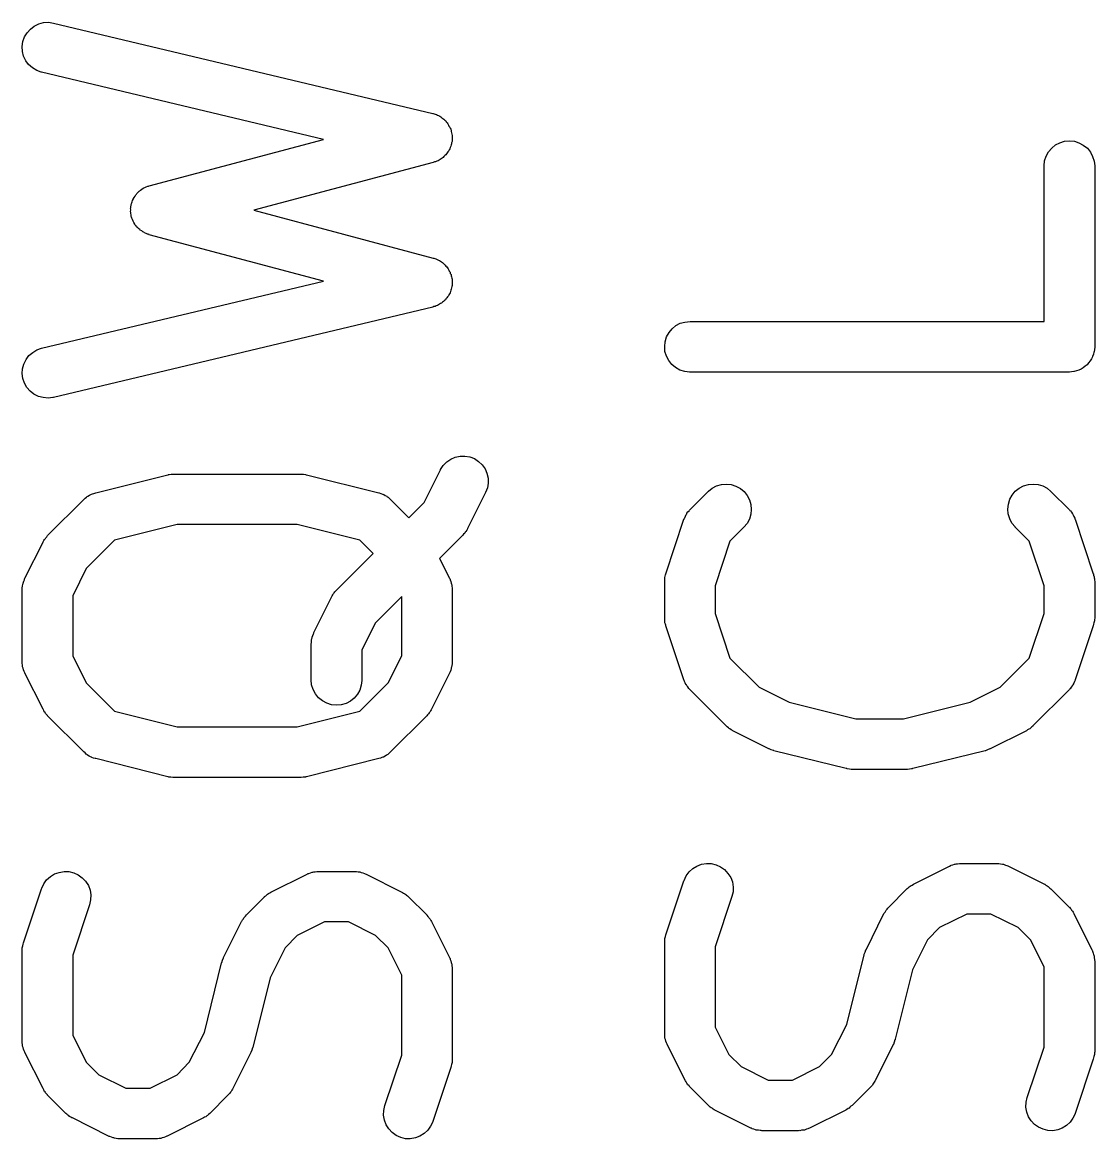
# Model space of a CAD drawing. Extents: x 161.3 to 182.5, y -119.2 to -82.4.
# Drawn here: x 167.227 to 171.467, y -116.725 to -112.311 of the extents above; entities that cross this region are included whole.
import ezdxf

# ---------------------------------------------------------------- set-up
doc = ezdxf.new("R2010")
doc.units = 0
doc.layers.add('BLACK', color=7, linetype='CONTINUOUS')

msp = doc.modelspace()

# ---------------------------------------------------------------- linework, layer by layer
at = {"layer": 'BLACK', "linetype": 'CONTINUOUS'}
for p, q in [((167.259, -112.338), (167.274, -112.326)), ((167.274, -112.326), (167.292, -112.317)), ((167.292, -112.317), (167.311, -112.312)), ((167.311, -112.312), (167.33, -112.311)), ((167.33, -112.311), (167.35, -112.314)), ((167.35, -112.314), (168.85, -112.671)), ((167.229, -112.387), (167.236, -112.369)), ((167.236, -112.369), (167.246, -112.352)), ((167.246, -112.352), (167.259, -112.338)), ((167.227, -112.407), (167.229, -112.387)), ((167.228, -112.426), (167.227, -112.407)), ((167.232, -112.445), (167.228, -112.426)), ((167.241, -112.463), (167.232, -112.445)), ((167.252, -112.478), (167.241, -112.463)), ((167.267, -112.491), (167.252, -112.478)), ((167.284, -112.501), (167.267, -112.491)), ((167.302, -112.508), (167.284, -112.501)), ((167.303, -112.508), (167.302, -112.508)), ((168.418, -112.774), (167.303, -112.508)), ((168.85, -112.671), (168.851, -112.671)), ((168.851, -112.671), (168.855, -112.673)), ((168.855, -112.673), (168.86, -112.674)), ((168.86, -112.674), (168.865, -112.676)), ((168.865, -112.676), (168.869, -112.678)), ((168.869, -112.678), (168.873, -112.68)), ((168.873, -112.68), (168.878, -112.682)), ((168.878, -112.682), (168.882, -112.685)), ((168.882, -112.685), (168.886, -112.688)), ((168.886, -112.688), (168.89, -112.691)), ((168.89, -112.691), (168.893, -112.694)), ((168.893, -112.694), (168.897, -112.698)), ((168.897, -112.698), (168.901, -112.701)), ((168.901, -112.701), (168.903, -112.705)), ((168.903, -112.705), (168.907, -112.708)), ((168.907, -112.708), (168.909, -112.713)), ((168.909, -112.713), (168.912, -112.717)), ((168.912, -112.717), (168.914, -112.721)), ((168.914, -112.721), (168.917, -112.725)), ((168.917, -112.725), (168.918, -112.73)), ((168.918, -112.73), (168.921, -112.734)), ((167.729, -112.957), (168.418, -112.774)), ((168.921, -112.734), (168.922, -112.739)), ((168.922, -112.739), (168.923, -112.743)), ((168.923, -112.743), (168.924, -112.748)), ((168.924, -112.748), (168.925, -112.753)), ((168.925, -112.753), (168.926, -112.758)), ((168.926, -112.758), (168.926, -112.762)), ((168.926, -112.762), (168.926, -112.768)), ((168.926, -112.768), (168.926, -112.773)), ((168.926, -112.773), (168.926, -112.777)), ((168.926, -112.777), (168.926, -112.782)), ((168.913, -112.819), (168.91, -112.823)), ((168.915, -112.815), (168.913, -112.819)), ((168.917, -112.811), (168.915, -112.815)), ((168.919, -112.806), (168.917, -112.811)), ((168.921, -112.801), (168.919, -112.806)), ((168.922, -112.796), (168.921, -112.801)), ((168.924, -112.792), (168.922, -112.796)), ((168.926, -112.782), (168.924, -112.787)), ((168.924, -112.787), (168.924, -112.792)), ((171.284, -112.823), (171.297, -112.808)), ((171.297, -112.808), (171.312, -112.796)), ((171.312, -112.796), (171.329, -112.787)), ((171.329, -112.787), (171.348, -112.781)), ((171.348, -112.781), (171.367, -112.779)), ((171.367, -112.779), (171.387, -112.781)), ((171.387, -112.781), (171.405, -112.787)), ((171.405, -112.787), (171.422, -112.797)), ((171.422, -112.797), (171.438, -112.809)), ((171.438, -112.809), (171.45, -112.824)), ((168.852, -112.865), (168.143, -113.054)), ((168.857, -112.863), (168.852, -112.865)), ((168.861, -112.862), (168.857, -112.863)), ((168.866, -112.86), (168.861, -112.862)), ((168.871, -112.858), (168.866, -112.86)), ((168.875, -112.856), (168.871, -112.858)), ((168.879, -112.854), (168.875, -112.856)), ((168.883, -112.851), (168.879, -112.854)), ((168.887, -112.848), (168.883, -112.851)), ((168.891, -112.845), (168.887, -112.848)), ((168.894, -112.842), (168.891, -112.845)), ((168.898, -112.838), (168.894, -112.842)), ((168.902, -112.835), (168.898, -112.838)), ((168.904, -112.831), (168.902, -112.835)), ((168.907, -112.827), (168.904, -112.831)), ((168.91, -112.823), (168.907, -112.827)), ((171.267, -112.878), (171.269, -112.859)), ((171.269, -112.859), (171.275, -112.84)), ((171.275, -112.84), (171.284, -112.823)), ((171.45, -112.824), (171.459, -112.841)), ((171.459, -112.841), (171.465, -112.86)), ((171.465, -112.86), (171.467, -112.879)), ((171.267, -112.879), (171.267, -112.878)), ((171.267, -113.494), (171.267, -112.879)), ((171.467, -112.879), (171.467, -113.594)), ((167.669, -113.004), (167.673, -112.998)), ((167.673, -112.998), (167.676, -112.993)), ((167.676, -112.993), (167.678, -112.99)), ((167.678, -112.99), (167.68, -112.988)), ((167.68, -112.988), (167.685, -112.983)), ((167.685, -112.983), (167.689, -112.979)), ((167.689, -112.979), (167.692, -112.977)), ((167.692, -112.977), (167.694, -112.974)), ((167.694, -112.974), (167.7, -112.971)), ((167.7, -112.971), (167.705, -112.967)), ((167.705, -112.967), (167.708, -112.966)), ((167.708, -112.966), (167.711, -112.964)), ((167.711, -112.964), (167.717, -112.962)), ((167.717, -112.962), (167.723, -112.959)), ((167.723, -112.959), (167.726, -112.959)), ((167.726, -112.959), (167.729, -112.957)), ((167.656, -113.04), (167.658, -113.034)), ((167.656, -113.044), (167.656, -113.04)), ((167.658, -113.034), (167.659, -113.028)), ((167.659, -113.028), (167.66, -113.025)), ((167.66, -113.025), (167.661, -113.021)), ((167.661, -113.021), (167.663, -113.015)), ((167.663, -113.015), (167.666, -113.009)), ((167.666, -113.009), (167.667, -113.007)), ((167.667, -113.007), (167.669, -113.004)), ((167.655, -113.047), (167.656, -113.044)), ((167.656, -113.053), (167.655, -113.047)), ((167.655, -113.06), (167.656, -113.053)), ((167.656, -113.063), (167.655, -113.06)), ((167.656, -113.066), (167.656, -113.063)), ((167.657, -113.073), (167.656, -113.066)), ((167.658, -113.079), (167.657, -113.073)), ((167.659, -113.082), (167.658, -113.079)), ((167.66, -113.085), (167.659, -113.082)), ((167.663, -113.091), (167.66, -113.085)), ((168.143, -113.054), (168.852, -113.243)), ((167.665, -113.097), (167.663, -113.091)), ((167.667, -113.1), (167.665, -113.097)), ((167.668, -113.103), (167.667, -113.1)), ((167.672, -113.109), (167.668, -113.103)), ((167.675, -113.114), (167.672, -113.109)), ((167.677, -113.116), (167.675, -113.114)), ((167.679, -113.119), (167.677, -113.116)), ((167.684, -113.124), (167.679, -113.119)), ((167.688, -113.128), (167.684, -113.124)), ((167.691, -113.13), (167.688, -113.128)), ((167.693, -113.133), (167.691, -113.13)), ((167.699, -113.136), (167.693, -113.133)), ((167.704, -113.14), (167.699, -113.136)), ((167.707, -113.141), (167.704, -113.14)), ((167.71, -113.143), (167.707, -113.141)), ((167.716, -113.146), (167.71, -113.143)), ((167.722, -113.148), (167.716, -113.146)), ((167.725, -113.149), (167.722, -113.148)), ((167.728, -113.15), (167.725, -113.149)), ((167.729, -113.151), (167.728, -113.15)), ((168.418, -113.334), (167.729, -113.151)), ((168.852, -113.243), (168.854, -113.243)), ((168.854, -113.243), (168.858, -113.245)), ((168.858, -113.245), (168.862, -113.246)), ((168.862, -113.246), (168.867, -113.249)), ((168.867, -113.249), (168.872, -113.251)), ((168.872, -113.251), (168.876, -113.253)), ((168.876, -113.253), (168.88, -113.255)), ((168.88, -113.255), (168.884, -113.258)), ((168.884, -113.258), (168.888, -113.261)), ((168.888, -113.261), (168.892, -113.264)), ((168.892, -113.264), (168.895, -113.267)), ((168.895, -113.267), (168.899, -113.271)), ((168.899, -113.271), (168.902, -113.275)), ((168.902, -113.275), (168.905, -113.278)), ((168.905, -113.278), (168.908, -113.282)), ((168.908, -113.282), (168.911, -113.286)), ((168.911, -113.286), (168.914, -113.291)), ((168.914, -113.291), (168.915, -113.295)), ((168.915, -113.295), (168.918, -113.299)), ((168.918, -113.299), (168.919, -113.304)), ((168.919, -113.304), (168.922, -113.308)), ((167.303, -113.6), (168.418, -113.334)), ((168.922, -113.308), (168.923, -113.313)), ((168.923, -113.313), (168.924, -113.317)), ((168.924, -113.317), (168.925, -113.322)), ((168.925, -113.322), (168.926, -113.327)), ((168.926, -113.351), (168.925, -113.356)), ((168.926, -113.327), (168.926, -113.332)), ((168.926, -113.332), (168.927, -113.337)), ((168.927, -113.337), (168.926, -113.342)), ((168.926, -113.342), (168.926, -113.347)), ((168.926, -113.347), (168.926, -113.351)), ((168.912, -113.392), (168.908, -113.397)), ((168.914, -113.388), (168.912, -113.392)), ((168.916, -113.384), (168.914, -113.388)), ((168.918, -113.38), (168.916, -113.384)), ((168.92, -113.375), (168.918, -113.38)), ((168.921, -113.37), (168.92, -113.375)), ((168.923, -113.366), (168.921, -113.37)), ((168.924, -113.361), (168.923, -113.366)), ((168.925, -113.356), (168.924, -113.361)), ((168.85, -113.437), (167.35, -113.794)), ((168.854, -113.435), (168.85, -113.437)), ((168.859, -113.434), (168.854, -113.435)), ((168.863, -113.432), (168.859, -113.434)), ((168.868, -113.431), (168.863, -113.432)), ((168.872, -113.428), (168.868, -113.431)), ((168.876, -113.426), (168.872, -113.428)), ((168.881, -113.423), (168.876, -113.426)), ((168.885, -113.421), (168.881, -113.423)), ((168.889, -113.418), (168.885, -113.421)), ((168.892, -113.415), (168.889, -113.418)), ((168.896, -113.411), (168.892, -113.415)), ((168.9, -113.408), (168.896, -113.411)), ((168.902, -113.404), (168.9, -113.408)), ((168.906, -113.401), (168.902, -113.404)), ((168.908, -113.397), (168.906, -113.401)), ((169.784, -113.538), (169.796, -113.523)), ((169.796, -113.523), (169.811, -113.51)), ((169.811, -113.51), (169.828, -113.501)), ((169.828, -113.501), (169.847, -113.496)), ((169.847, -113.496), (169.867, -113.494)), ((169.867, -113.494), (171.267, -113.494)), ((169.769, -113.574), (169.774, -113.555)), ((169.774, -113.555), (169.784, -113.538)), ((167.253, -113.629), (167.268, -113.616)), ((167.268, -113.616), (167.285, -113.606)), ((167.285, -113.606), (167.303, -113.6)), ((169.767, -113.593), (169.769, -113.574)), ((169.768, -113.612), (169.767, -113.593)), ((169.774, -113.631), (169.768, -113.612)), ((171.464, -113.615), (171.462, -113.623)), ((171.465, -113.614), (171.464, -113.614)), ((171.464, -113.614), (171.464, -113.615)), ((171.466, -113.604), (171.465, -113.614)), ((171.467, -113.595), (171.466, -113.604)), ((171.467, -113.594), (171.467, -113.594)), ((171.467, -113.594), (171.467, -113.594)), ((171.467, -113.594), (171.467, -113.594)), ((171.467, -113.594), (171.467, -113.595)), ((167.233, -113.662), (167.242, -113.644)), ((167.242, -113.644), (167.253, -113.629)), ((169.783, -113.648), (169.774, -113.631)), ((169.795, -113.664), (169.783, -113.648)), ((171.443, -113.657), (171.437, -113.665)), ((171.449, -113.65), (171.443, -113.657)), ((171.454, -113.641), (171.449, -113.65)), ((171.449, -113.65), (171.449, -113.65)), ((171.449, -113.65), (171.449, -113.65)), ((171.458, -113.633), (171.454, -113.641)), ((171.459, -113.633), (171.458, -113.633)), ((171.462, -113.623), (171.459, -113.632)), ((171.459, -113.632), (171.459, -113.633)), ((167.227, -113.7), (167.228, -113.681)), ((167.229, -113.719), (167.227, -113.7)), ((167.228, -113.681), (167.233, -113.662)), ((169.81, -113.676), (169.795, -113.664)), ((169.827, -113.686), (169.81, -113.676)), ((169.846, -113.692), (169.827, -113.686)), ((169.865, -113.694), (169.846, -113.692)), ((169.867, -113.694), (169.865, -113.694)), ((171.367, -113.694), (169.867, -113.694)), ((171.376, -113.693), (171.367, -113.694)), ((171.385, -113.692), (171.376, -113.693)), ((171.386, -113.692), (171.385, -113.692)), ((171.395, -113.689), (171.386, -113.692)), ((171.386, -113.692), (171.386, -113.692)), ((171.404, -113.686), (171.395, -113.689)), ((171.405, -113.686), (171.404, -113.686)), ((171.404, -113.686), (171.404, -113.686)), ((171.413, -113.682), (171.405, -113.686)), ((171.421, -113.677), (171.413, -113.682)), ((171.422, -113.677), (171.421, -113.677)), ((171.429, -113.671), (171.422, -113.677)), ((171.422, -113.677), (171.422, -113.677)), ((171.437, -113.665), (171.429, -113.671)), ((171.437, -113.665), (171.437, -113.665)), ((171.437, -113.665), (171.437, -113.665)), ((167.235, -113.738), (167.229, -113.719)), ((167.245, -113.755), (167.235, -113.738)), ((167.258, -113.77), (167.245, -113.755)), ((167.273, -113.781), (167.258, -113.77)), ((167.291, -113.79), (167.273, -113.781)), ((167.31, -113.795), (167.291, -113.79)), ((167.329, -113.797), (167.31, -113.795)), ((167.348, -113.794), (167.329, -113.797)), ((167.35, -113.794), (167.348, -113.794)), ((168.891, -114.063), (168.905, -114.049)), ((168.905, -114.049), (168.921, -114.038)), ((168.921, -114.038), (168.939, -114.03)), ((168.939, -114.03), (168.958, -114.026)), ((168.958, -114.026), (168.977, -114.026)), ((168.977, -114.026), (168.997, -114.029)), ((168.997, -114.029), (169.015, -114.036)), ((169.015, -114.036), (169.031, -114.047)), ((169.031, -114.047), (169.045, -114.06)), ((167.517, -114.171), (167.802, -114.1)), ((167.802, -114.1), (167.804, -114.1)), ((167.804, -114.1), (167.805, -114.099)), ((167.805, -114.099), (167.807, -114.099)), ((167.807, -114.099), (167.815, -114.098)), ((167.815, -114.098), (167.823, -114.097)), ((167.823, -114.097), (167.825, -114.097)), ((167.825, -114.097), (167.827, -114.097)), ((167.827, -114.097), (168.327, -114.097)), ((168.327, -114.097), (168.328, -114.097)), ((168.328, -114.097), (168.33, -114.097)), ((168.33, -114.097), (168.332, -114.097)), ((168.332, -114.097), (168.339, -114.098)), ((168.339, -114.098), (168.347, -114.099)), ((168.347, -114.099), (168.349, -114.1)), ((168.349, -114.1), (168.351, -114.1)), ((168.351, -114.1), (168.637, -114.171)), ((168.816, -114.209), (168.88, -114.081)), ((168.88, -114.081), (168.881, -114.079)), ((168.881, -114.079), (168.891, -114.063)), ((169.045, -114.06), (169.057, -114.076)), ((169.057, -114.076), (169.064, -114.094)), ((169.064, -114.094), (169.069, -114.113)), ((169.069, -114.133), (169.066, -114.152)), ((169.069, -114.113), (169.069, -114.133)), ((169.955, -114.153), (169.972, -114.144)), ((169.972, -114.144), (169.991, -114.138)), ((169.991, -114.138), (170.01, -114.137)), ((170.01, -114.137), (170.03, -114.139)), ((170.03, -114.139), (170.048, -114.145)), ((170.048, -114.145), (170.066, -114.154)), ((171.169, -114.153), (171.186, -114.144)), ((171.186, -114.144), (171.205, -114.138)), ((171.205, -114.138), (171.224, -114.137)), ((171.224, -114.137), (171.243, -114.139)), ((171.243, -114.139), (171.262, -114.144)), ((171.262, -114.144), (171.279, -114.153)), ((167.476, -114.192), (167.481, -114.188)), ((167.481, -114.188), (167.484, -114.186)), ((167.484, -114.186), (167.486, -114.184)), ((167.486, -114.184), (167.492, -114.181)), ((167.492, -114.181), (167.498, -114.178)), ((167.498, -114.178), (167.501, -114.177)), ((167.501, -114.177), (167.504, -114.175)), ((167.504, -114.175), (167.51, -114.174)), ((167.51, -114.174), (167.517, -114.171)), ((168.637, -114.171), (168.638, -114.172)), ((168.638, -114.172), (168.644, -114.174)), ((168.644, -114.174), (168.651, -114.176)), ((168.651, -114.176), (168.653, -114.177)), ((168.653, -114.177), (168.656, -114.178)), ((168.656, -114.178), (168.662, -114.182)), ((168.662, -114.182), (168.668, -114.185)), ((168.668, -114.185), (168.67, -114.187)), ((168.67, -114.187), (168.673, -114.189)), ((168.673, -114.189), (168.678, -114.193)), ((169.059, -114.17), (168.987, -114.313)), ((169.066, -114.152), (169.059, -114.17)), ((169.867, -114.237), (169.939, -114.166)), ((169.939, -114.166), (169.94, -114.165)), ((169.94, -114.165), (169.955, -114.153)), ((170.066, -114.154), (170.081, -114.166)), ((170.081, -114.166), (170.093, -114.182)), ((170.093, -114.182), (170.102, -114.199)), ((171.132, -114.197), (171.141, -114.18)), ((171.141, -114.18), (171.153, -114.165)), ((171.153, -114.165), (171.169, -114.153)), ((171.279, -114.153), (171.294, -114.166)), ((171.294, -114.166), (171.366, -114.237)), ((167.327, -114.34), (167.47, -114.198)), ((167.47, -114.198), (167.471, -114.197)), ((167.471, -114.197), (167.476, -114.192)), ((168.678, -114.193), (168.683, -114.198)), ((168.683, -114.198), (168.755, -114.27)), ((168.755, -114.27), (168.816, -114.209)), ((170.102, -114.199), (170.108, -114.217)), ((170.108, -114.217), (170.109, -114.237)), ((171.124, -114.236), (171.126, -114.216)), ((171.126, -114.216), (171.132, -114.197)), ((169.772, -114.491), (169.843, -114.276)), ((169.843, -114.276), (169.844, -114.275)), ((169.844, -114.275), (169.845, -114.272)), ((169.845, -114.272), (169.846, -114.27)), ((169.846, -114.27), (169.849, -114.264)), ((169.849, -114.264), (169.852, -114.257)), ((169.852, -114.257), (169.854, -114.255)), ((169.854, -114.255), (169.855, -114.252)), ((169.855, -114.252), (169.859, -114.247)), ((169.859, -114.247), (169.863, -114.242)), ((169.863, -114.242), (169.865, -114.24)), ((169.865, -114.24), (169.867, -114.237)), ((170.102, -114.275), (170.093, -114.292)), ((170.107, -114.256), (170.102, -114.275)), ((170.109, -114.237), (170.107, -114.256)), ((171.125, -114.255), (171.124, -114.236)), ((171.131, -114.274), (171.125, -114.255)), ((171.14, -114.291), (171.131, -114.274)), ((171.366, -114.237), (171.367, -114.238)), ((171.367, -114.238), (171.369, -114.241)), ((171.369, -114.241), (171.371, -114.243)), ((171.371, -114.243), (171.375, -114.248)), ((171.375, -114.248), (171.379, -114.254)), ((171.379, -114.254), (171.38, -114.256)), ((171.38, -114.256), (171.382, -114.259)), ((171.382, -114.259), (171.385, -114.265)), ((171.385, -114.265), (171.388, -114.271)), ((171.388, -114.271), (171.389, -114.274)), ((171.389, -114.274), (171.39, -114.276)), ((171.39, -114.276), (171.461, -114.491)), ((167.839, -114.297), (167.592, -114.359)), ((168.314, -114.297), (167.839, -114.297)), ((168.561, -114.359), (168.314, -114.297)), ((168.984, -114.319), (168.981, -114.324)), ((168.987, -114.314), (168.984, -114.319)), ((168.987, -114.313), (168.987, -114.314)), ((170.08, -114.307), (170.025, -114.362)), ((170.093, -114.292), (170.08, -114.307)), ((171.152, -114.306), (171.14, -114.291)), ((171.153, -114.307), (171.152, -114.306)), ((171.208, -114.362), (171.153, -114.307)), ((167.237, -114.509), (167.309, -114.366)), ((167.309, -114.365), (167.312, -114.36)), ((167.309, -114.366), (167.309, -114.365)), ((167.312, -114.36), (167.315, -114.356)), ((167.315, -114.356), (167.318, -114.352)), ((167.318, -114.352), (167.32, -114.349)), ((167.32, -114.349), (167.324, -114.345)), ((167.324, -114.345), (167.327, -114.34)), ((167.592, -114.359), (167.48, -114.47)), ((168.614, -114.411), (168.561, -114.359)), ((168.969, -114.339), (168.877, -114.431)), ((168.972, -114.335), (168.969, -114.339)), ((168.976, -114.331), (168.972, -114.335)), ((168.978, -114.327), (168.976, -114.331)), ((168.981, -114.324), (168.978, -114.327)), ((170.025, -114.362), (169.967, -114.539)), ((171.267, -114.539), (171.208, -114.362)), ((168.47, -114.555), (168.614, -114.411)), ((168.877, -114.431), (168.916, -114.509)), ((167.48, -114.47), (167.427, -114.578)), ((169.769, -114.501), (169.77, -114.496)), ((169.77, -114.496), (169.772, -114.491)), ((171.461, -114.491), (171.462, -114.492)), ((171.462, -114.492), (171.463, -114.497)), ((171.463, -114.497), (171.465, -114.503)), ((167.227, -114.547), (167.228, -114.54)), ((167.228, -114.54), (167.229, -114.533)), ((167.229, -114.533), (167.23, -114.53)), ((167.23, -114.528), (167.233, -114.521)), ((167.23, -114.53), (167.23, -114.528)), ((167.233, -114.521), (167.235, -114.515)), ((167.235, -114.515), (167.236, -114.512)), ((167.236, -114.512), (167.237, -114.509)), ((168.916, -114.509), (168.917, -114.511)), ((168.917, -114.511), (168.918, -114.513)), ((168.918, -114.513), (168.919, -114.516)), ((168.919, -114.516), (168.921, -114.522)), ((168.921, -114.522), (168.923, -114.529)), ((168.923, -114.529), (168.924, -114.532)), ((168.924, -114.532), (168.925, -114.535)), ((168.925, -114.535), (168.925, -114.541)), ((168.925, -114.541), (168.926, -114.548)), ((169.767, -114.51), (169.768, -114.506)), ((169.767, -114.515), (169.767, -114.51)), ((169.767, -114.521), (169.767, -114.515)), ((169.767, -114.522), (169.767, -114.521)), ((169.767, -114.665), (169.767, -114.522)), ((169.768, -114.506), (169.769, -114.501)), ((169.967, -114.539), (169.967, -114.649)), ((171.267, -114.649), (171.267, -114.539)), ((171.465, -114.503), (171.465, -114.507)), ((171.465, -114.507), (171.466, -114.511)), ((171.466, -114.511), (171.466, -114.517)), ((171.466, -114.517), (171.467, -114.522)), ((171.467, -114.522), (171.467, -114.665)), ((167.227, -114.55), (167.227, -114.547)), ((167.227, -114.553), (167.227, -114.55)), ((167.227, -114.554), (167.227, -114.553)), ((167.227, -114.84), (167.227, -114.554)), ((167.427, -114.578), (167.427, -114.816)), ((168.38, -114.724), (168.451, -114.581)), ((168.451, -114.581), (168.452, -114.579)), ((168.452, -114.579), (168.455, -114.575)), ((168.455, -114.575), (168.458, -114.57)), ((168.458, -114.57), (168.46, -114.567)), ((168.46, -114.567), (168.463, -114.563)), ((168.463, -114.563), (168.467, -114.559)), ((168.467, -114.559), (168.47, -114.555)), ((168.727, -114.581), (168.623, -114.685)), ((168.727, -114.816), (168.727, -114.581)), ((168.926, -114.548), (168.926, -114.551)), ((168.926, -114.551), (168.927, -114.554)), ((168.927, -114.554), (168.927, -114.84)), ((169.767, -114.671), (169.767, -114.665)), ((169.767, -114.676), (169.767, -114.671)), ((169.967, -114.649), (170.025, -114.825)), ((171.208, -114.825), (171.267, -114.649)), ((171.467, -114.667), (171.466, -114.672)), ((171.466, -114.672), (171.466, -114.678)), ((171.467, -114.665), (171.467, -114.667)), ((168.623, -114.685), (168.569, -114.792)), ((169.768, -114.68), (169.767, -114.676)), ((169.768, -114.685), (169.768, -114.68)), ((169.77, -114.69), (169.768, -114.685)), ((169.771, -114.695), (169.77, -114.69)), ((169.772, -114.697), (169.771, -114.695)), ((169.843, -114.911), (169.772, -114.697)), ((171.461, -114.697), (171.39, -114.911)), ((171.463, -114.691), (171.461, -114.697)), ((171.464, -114.686), (171.463, -114.691)), ((171.465, -114.682), (171.464, -114.686)), ((171.466, -114.678), (171.465, -114.682)), ((168.37, -114.761), (168.371, -114.754)), ((168.37, -114.764), (168.37, -114.761)), ((168.371, -114.754), (168.372, -114.747)), ((168.372, -114.747), (168.373, -114.745)), ((168.373, -114.742), (168.375, -114.735)), ((168.373, -114.745), (168.373, -114.742)), ((168.375, -114.735), (168.378, -114.729)), ((168.378, -114.729), (168.379, -114.726)), ((168.379, -114.726), (168.38, -114.724)), ((168.369, -114.767), (168.37, -114.764)), ((168.369, -114.768), (168.369, -114.767)), ((168.369, -114.911), (168.369, -114.768)), ((168.569, -114.792), (168.569, -114.911)), ((167.227, -114.843), (167.227, -114.84)), ((167.227, -114.846), (167.227, -114.843)), ((167.228, -114.852), (167.227, -114.846)), ((167.228, -114.859), (167.228, -114.852)), ((167.427, -114.816), (167.48, -114.923)), ((168.673, -114.923), (168.727, -114.816)), ((168.926, -114.847), (168.925, -114.854)), ((168.927, -114.841), (168.926, -114.844)), ((168.926, -114.844), (168.926, -114.847)), ((168.927, -114.84), (168.927, -114.841)), ((170.025, -114.825), (170.14, -114.94)), ((171.093, -114.94), (171.208, -114.825)), ((167.229, -114.862), (167.228, -114.859)), ((167.23, -114.865), (167.229, -114.862)), ((167.232, -114.871), (167.23, -114.865)), ((167.234, -114.878), (167.232, -114.871)), ((167.235, -114.88), (167.234, -114.878)), ((167.237, -114.883), (167.235, -114.88)), ((167.237, -114.884), (167.237, -114.883)), ((167.309, -115.027), (167.237, -114.884)), ((168.916, -114.884), (168.845, -115.027)), ((168.917, -114.882), (168.916, -114.884)), ((168.918, -114.879), (168.917, -114.882)), ((168.921, -114.873), (168.918, -114.879)), ((168.923, -114.866), (168.921, -114.873)), ((168.924, -114.861), (168.923, -114.863)), ((168.923, -114.863), (168.923, -114.866)), ((168.925, -114.854), (168.924, -114.861)), ((167.48, -114.923), (167.592, -115.035)), ((168.371, -114.931), (168.369, -114.911)), ((168.377, -114.949), (168.371, -114.931)), ((168.561, -115.035), (168.673, -114.923)), ((168.567, -114.932), (168.561, -114.951)), ((168.569, -114.913), (168.567, -114.932)), ((168.569, -114.911), (168.569, -114.913)), ((169.844, -114.914), (169.843, -114.911)), ((169.845, -114.917), (169.844, -114.914)), ((169.848, -114.923), (169.845, -114.917)), ((169.851, -114.929), (169.848, -114.923)), ((169.853, -114.931), (169.851, -114.929)), ((169.854, -114.934), (169.853, -114.931)), ((169.858, -114.939), (169.854, -114.934)), ((169.862, -114.945), (169.858, -114.939)), ((170.14, -114.94), (170.259, -114.999)), ((170.975, -114.999), (171.093, -114.94)), ((171.374, -114.94), (171.37, -114.946)), ((171.378, -114.935), (171.374, -114.94)), ((171.38, -114.932), (171.378, -114.935)), ((171.381, -114.93), (171.38, -114.932)), ((171.384, -114.924), (171.381, -114.93)), ((171.387, -114.918), (171.384, -114.924)), ((171.388, -114.915), (171.387, -114.918)), ((171.39, -114.912), (171.388, -114.915)), ((171.39, -114.911), (171.39, -114.912)), ((168.386, -114.966), (168.377, -114.949)), ((168.398, -114.982), (168.386, -114.966)), ((168.414, -114.994), (168.398, -114.982)), ((168.539, -114.983), (168.524, -114.995)), ((168.552, -114.968), (168.539, -114.983)), ((168.561, -114.951), (168.552, -114.968)), ((169.864, -114.947), (169.862, -114.945)), ((169.866, -114.949), (169.864, -114.947)), ((169.867, -114.95), (169.866, -114.949)), ((170.01, -115.093), (169.867, -114.95)), ((171.366, -114.95), (171.223, -115.093)), ((171.368, -114.948), (171.366, -114.95)), ((171.37, -114.946), (171.368, -114.948)), ((167.312, -115.032), (167.309, -115.027)), ((168.431, -115.003), (168.414, -114.994)), ((168.449, -115.009), (168.431, -115.003)), ((168.469, -115.011), (168.449, -115.009)), ((168.488, -115.009), (168.469, -115.011)), ((168.507, -115.004), (168.488, -115.009)), ((168.524, -114.995), (168.507, -115.004)), ((168.845, -115.027), (168.844, -115.029)), ((170.259, -114.999), (170.522, -115.065)), ((170.711, -115.065), (170.975, -114.999)), ((167.314, -115.037), (167.312, -115.032)), ((167.317, -115.04), (167.314, -115.037)), ((167.319, -115.044), (167.317, -115.04)), ((167.323, -115.048), (167.319, -115.044)), ((167.326, -115.052), (167.323, -115.048)), ((167.327, -115.053), (167.326, -115.052)), ((167.47, -115.196), (167.327, -115.053)), ((167.592, -115.035), (167.839, -115.097)), ((168.314, -115.097), (168.561, -115.035)), ((168.826, -115.053), (168.683, -115.196)), ((168.829, -115.049), (168.826, -115.053)), ((168.833, -115.045), (168.829, -115.049)), ((168.836, -115.041), (168.833, -115.045)), ((168.838, -115.038), (168.836, -115.041)), ((168.841, -115.033), (168.838, -115.038)), ((168.844, -115.029), (168.841, -115.033)), ((170.522, -115.065), (170.711, -115.065)), ((167.839, -115.097), (168.314, -115.097)), ((170.014, -115.097), (170.01, -115.093)), ((170.019, -115.1), (170.014, -115.097)), ((170.022, -115.103), (170.019, -115.1)), ((170.025, -115.105), (170.022, -115.103)), ((170.03, -115.108), (170.025, -115.105)), ((170.035, -115.111), (170.03, -115.108)), ((170.036, -115.112), (170.035, -115.111)), ((170.179, -115.183), (170.036, -115.112)), ((171.197, -115.112), (171.054, -115.183)), ((171.202, -115.109), (171.197, -115.112)), ((171.207, -115.106), (171.202, -115.109)), ((171.21, -115.104), (171.207, -115.106)), ((171.214, -115.101), (171.21, -115.104)), ((171.218, -115.097), (171.214, -115.101)), ((171.222, -115.094), (171.218, -115.097)), ((171.223, -115.093), (171.222, -115.094)), ((167.475, -115.2), (167.47, -115.196)), ((167.48, -115.205), (167.475, -115.2)), ((167.483, -115.207), (167.48, -115.205)), ((168.677, -115.201), (168.672, -115.206)), ((168.682, -115.197), (168.677, -115.201)), ((168.683, -115.196), (168.682, -115.197)), ((170.18, -115.184), (170.179, -115.183)), ((170.179, -115.183), (170.179, -115.183)), ((170.188, -115.187), (170.18, -115.184)), ((170.197, -115.19), (170.188, -115.187)), ((170.198, -115.19), (170.197, -115.19)), ((170.199, -115.191), (170.198, -115.19)), ((170.198, -115.19), (170.198, -115.19)), ((170.485, -115.262), (170.199, -115.191)), ((171.034, -115.191), (170.748, -115.262)), ((171.035, -115.191), (171.034, -115.191)), ((171.034, -115.191), (171.034, -115.191)), ((171.043, -115.187), (171.035, -115.191)), ((171.052, -115.184), (171.043, -115.187)), ((171.053, -115.184), (171.052, -115.184)), ((171.052, -115.184), (171.052, -115.184)), ((171.054, -115.183), (171.053, -115.184)), ((167.485, -115.209), (167.483, -115.207)), ((167.491, -115.212), (167.485, -115.209)), ((167.497, -115.215), (167.491, -115.212)), ((167.5, -115.216), (167.497, -115.215)), ((167.502, -115.218), (167.5, -115.216)), ((167.509, -115.22), (167.502, -115.218)), ((167.515, -115.222), (167.509, -115.22)), ((167.517, -115.222), (167.515, -115.222)), ((167.802, -115.294), (167.517, -115.222)), ((168.637, -115.222), (168.351, -115.294)), ((168.643, -115.22), (168.637, -115.222)), ((168.649, -115.218), (168.643, -115.22)), ((168.652, -115.217), (168.649, -115.218)), ((168.655, -115.216), (168.652, -115.217)), ((168.661, -115.212), (168.655, -115.216)), ((168.667, -115.209), (168.661, -115.212)), ((168.669, -115.207), (168.667, -115.209)), ((168.672, -115.206), (168.669, -115.207)), ((170.487, -115.262), (170.485, -115.262)), ((170.489, -115.263), (170.487, -115.262)), ((170.497, -115.264), (170.489, -115.263)), ((170.504, -115.265), (170.497, -115.264)), ((170.506, -115.265), (170.504, -115.265)), ((170.508, -115.265), (170.506, -115.265)), ((170.509, -115.265), (170.508, -115.265)), ((170.724, -115.265), (170.509, -115.265)), ((170.725, -115.265), (170.724, -115.265)), ((170.727, -115.265), (170.725, -115.265)), ((170.735, -115.264), (170.727, -115.265)), ((170.743, -115.263), (170.735, -115.264)), ((170.745, -115.263), (170.743, -115.263)), ((170.747, -115.262), (170.745, -115.263)), ((170.748, -115.262), (170.747, -115.262)), ((167.804, -115.294), (167.802, -115.294)), ((167.806, -115.295), (167.804, -115.294)), ((167.814, -115.296), (167.806, -115.295)), ((167.822, -115.297), (167.814, -115.296)), ((167.823, -115.297), (167.822, -115.297)), ((167.825, -115.297), (167.823, -115.297)), ((167.827, -115.297), (167.825, -115.297)), ((168.327, -115.297), (167.827, -115.297)), ((168.328, -115.297), (168.327, -115.297)), ((168.33, -115.297), (168.328, -115.297)), ((168.338, -115.296), (168.33, -115.297)), ((168.346, -115.295), (168.338, -115.296)), ((168.348, -115.294), (168.346, -115.295)), ((168.349, -115.294), (168.348, -115.294)), ((168.351, -115.294), (168.349, -115.294)), ((169.894, -115.647), (169.913, -115.64)), ((169.913, -115.64), (169.932, -115.637)), ((169.932, -115.637), (169.951, -115.637)), ((169.951, -115.637), (169.97, -115.642)), ((169.97, -115.642), (169.988, -115.65)), ((170.895, -115.647), (170.897, -115.645)), ((170.897, -115.645), (170.9, -115.644)), ((170.9, -115.644), (170.906, -115.642)), ((170.906, -115.642), (170.913, -115.64)), ((170.913, -115.64), (170.916, -115.639)), ((170.916, -115.639), (170.919, -115.638)), ((170.919, -115.638), (170.925, -115.638)), ((170.925, -115.638), (170.932, -115.637)), ((170.932, -115.637), (170.935, -115.637)), ((170.935, -115.637), (170.938, -115.637)), ((170.938, -115.637), (171.081, -115.637)), ((171.081, -115.637), (171.082, -115.637)), ((171.082, -115.637), (171.085, -115.637)), ((171.085, -115.637), (171.088, -115.637)), ((171.088, -115.637), (171.095, -115.638)), ((171.095, -115.638), (171.102, -115.639)), ((171.102, -115.639), (171.104, -115.64)), ((171.104, -115.64), (171.107, -115.64)), ((171.107, -115.64), (171.114, -115.643)), ((171.114, -115.643), (171.12, -115.645)), ((171.12, -115.645), (171.123, -115.646)), ((171.123, -115.646), (171.126, -115.647)), ((167.323, -115.702), (167.338, -115.689)), ((167.338, -115.689), (167.354, -115.678)), ((167.354, -115.678), (167.373, -115.672)), ((167.373, -115.672), (167.392, -115.668)), ((167.392, -115.668), (167.411, -115.669)), ((167.411, -115.669), (167.43, -115.674)), ((167.43, -115.674), (167.448, -115.682)), ((167.448, -115.682), (167.464, -115.693)), ((168.21, -115.75), (168.353, -115.679)), ((168.353, -115.679), (168.355, -115.678)), ((168.355, -115.678), (168.357, -115.677)), ((168.357, -115.677), (168.36, -115.676)), ((168.36, -115.676), (168.366, -115.674)), ((168.366, -115.674), (168.373, -115.671)), ((168.373, -115.671), (168.376, -115.671)), ((168.376, -115.671), (168.379, -115.67)), ((168.379, -115.67), (168.385, -115.67)), ((168.385, -115.67), (168.392, -115.668)), ((168.392, -115.668), (168.395, -115.669)), ((168.395, -115.669), (168.398, -115.668)), ((168.398, -115.668), (168.541, -115.668)), ((168.541, -115.668), (168.542, -115.668)), ((168.542, -115.668), (168.545, -115.669)), ((168.545, -115.669), (168.548, -115.669)), ((168.548, -115.669), (168.555, -115.67)), ((168.555, -115.67), (168.562, -115.67)), ((168.562, -115.67), (168.564, -115.671)), ((168.564, -115.671), (168.567, -115.672)), ((168.567, -115.672), (168.574, -115.674)), ((168.574, -115.674), (168.58, -115.676)), ((168.58, -115.676), (168.583, -115.678)), ((168.583, -115.678), (168.586, -115.679)), ((168.586, -115.679), (168.728, -115.75)), ((169.844, -115.704), (169.852, -115.686)), ((169.852, -115.686), (169.863, -115.67)), ((169.863, -115.67), (169.878, -115.657)), ((169.878, -115.657), (169.894, -115.647)), ((169.988, -115.65), (170.004, -115.661)), ((170.004, -115.661), (170.017, -115.676)), ((170.017, -115.676), (170.028, -115.692)), ((170.75, -115.719), (170.893, -115.647)), ((170.893, -115.647), (170.895, -115.647)), ((171.126, -115.647), (171.268, -115.719)), ((167.303, -115.737), (167.304, -115.735)), ((167.304, -115.735), (167.312, -115.718)), ((167.312, -115.718), (167.323, -115.702)), ((167.464, -115.693), (167.477, -115.707)), ((167.477, -115.707), (167.488, -115.724)), ((167.488, -115.724), (167.495, -115.742)), ((169.772, -115.919), (169.843, -115.705)), ((169.843, -115.705), (169.844, -115.704)), ((170.028, -115.692), (170.035, -115.71)), ((170.035, -115.71), (170.038, -115.73)), ((170.038, -115.73), (170.037, -115.749)), ((170.725, -115.736), (170.73, -115.733)), ((170.73, -115.733), (170.734, -115.729)), ((170.734, -115.729), (170.737, -115.727)), ((170.737, -115.727), (170.741, -115.724)), ((170.741, -115.724), (170.746, -115.722)), ((170.746, -115.722), (170.75, -115.719)), ((171.268, -115.719), (171.27, -115.719)), ((171.27, -115.719), (171.274, -115.722)), ((171.274, -115.722), (171.279, -115.725)), ((171.279, -115.725), (171.283, -115.728)), ((171.283, -115.728), (171.286, -115.73)), ((171.286, -115.73), (171.29, -115.734)), ((171.29, -115.734), (171.294, -115.737)), ((167.232, -115.951), (167.303, -115.737)), ((167.495, -115.742), (167.498, -115.761)), ((167.498, -115.761), (167.497, -115.781)), ((168.113, -115.84), (168.184, -115.769)), ((168.184, -115.769), (168.185, -115.768)), ((168.185, -115.768), (168.19, -115.765)), ((168.19, -115.765), (168.194, -115.761)), ((168.194, -115.761), (168.197, -115.758)), ((168.197, -115.758), (168.201, -115.756)), ((168.201, -115.756), (168.206, -115.753)), ((168.206, -115.753), (168.21, -115.75)), ((168.728, -115.75), (168.73, -115.751)), ((168.73, -115.751), (168.734, -115.754)), ((168.734, -115.754), (168.739, -115.757)), ((168.739, -115.757), (168.743, -115.759)), ((168.743, -115.759), (168.746, -115.762)), ((168.746, -115.762), (168.75, -115.765)), ((168.75, -115.765), (168.754, -115.769)), ((168.754, -115.769), (168.826, -115.84)), ((170.033, -115.768), (169.967, -115.967)), ((170.037, -115.749), (170.033, -115.768)), ((170.653, -115.809), (170.724, -115.737)), ((170.724, -115.737), (170.725, -115.736)), ((171.294, -115.737), (171.366, -115.809)), ((167.493, -115.8), (167.427, -115.999)), ((167.497, -115.781), (167.493, -115.8)), ((170.641, -115.824), (170.643, -115.821)), ((170.643, -115.821), (170.646, -115.817)), ((170.646, -115.817), (170.649, -115.813)), ((170.649, -115.813), (170.653, -115.809)), ((171.366, -115.809), (171.367, -115.81)), ((171.367, -115.81), (171.37, -115.814)), ((171.37, -115.814), (171.374, -115.818)), ((171.374, -115.818), (171.376, -115.822)), ((171.376, -115.822), (171.379, -115.825)), ((168.023, -116.009), (168.094, -115.866)), ((168.094, -115.866), (168.095, -115.865)), ((168.095, -115.865), (168.098, -115.86)), ((168.098, -115.86), (168.101, -115.856)), ((168.101, -115.856), (168.103, -115.852)), ((168.103, -115.852), (168.106, -115.849)), ((168.106, -115.849), (168.109, -115.845)), ((168.109, -115.845), (168.113, -115.84)), ((168.826, -115.84), (168.827, -115.841)), ((168.827, -115.841), (168.83, -115.846)), ((168.83, -115.846), (168.834, -115.85)), ((168.834, -115.85), (168.836, -115.853)), ((168.836, -115.853), (168.839, -115.857)), ((168.839, -115.857), (168.842, -115.862)), ((168.842, -115.862), (168.845, -115.866)), ((168.845, -115.866), (168.916, -116.009)), ((170.563, -115.978), (170.634, -115.835)), ((170.634, -115.835), (170.635, -115.833)), ((170.635, -115.833), (170.638, -115.829)), ((170.638, -115.829), (170.641, -115.824)), ((170.962, -115.837), (170.854, -115.89)), ((171.057, -115.837), (170.962, -115.837)), ((171.164, -115.89), (171.057, -115.837)), ((171.379, -115.825), (171.382, -115.83)), ((171.382, -115.83), (171.385, -115.835)), ((171.385, -115.835), (171.456, -115.978)), ((168.422, -115.868), (168.314, -115.922)), ((168.517, -115.868), (168.422, -115.868)), ((168.624, -115.922), (168.517, -115.868)), ((170.854, -115.89), (170.806, -115.939)), ((171.213, -115.939), (171.164, -115.89)), ((167.23, -115.956), (167.232, -115.951)), ((168.314, -115.922), (168.266, -115.97)), ((168.673, -115.97), (168.624, -115.922)), ((169.767, -115.938), (169.768, -115.934)), ((169.767, -115.944), (169.767, -115.938)), ((169.767, -115.949), (169.767, -115.944)), ((169.767, -115.951), (169.767, -115.949)), ((169.767, -116.308), (169.767, -115.951)), ((169.768, -115.934), (169.769, -115.93)), ((169.769, -115.93), (169.77, -115.925)), ((169.77, -115.925), (169.772, -115.919)), ((170.806, -115.939), (170.747, -116.057)), ((171.267, -116.046), (171.213, -115.939)), ((167.227, -115.97), (167.228, -115.966)), ((167.227, -115.976), (167.227, -115.97)), ((167.227, -115.981), (167.227, -115.976)), ((167.227, -115.983), (167.227, -115.981)), ((167.227, -116.34), (167.227, -115.983)), ((167.228, -115.966), (167.229, -115.962)), ((167.229, -115.962), (167.23, -115.956)), ((167.427, -115.999), (167.427, -116.316)), ((168.266, -115.97), (168.207, -116.089)), ((168.727, -116.078), (168.673, -115.97)), ((169.967, -115.967), (169.967, -116.284)), ((170.487, -116.273), (170.555, -115.998)), ((170.555, -115.998), (170.556, -115.997)), ((170.556, -115.996), (170.559, -115.987)), ((170.556, -115.997), (170.556, -115.996)), ((170.556, -115.996), (170.556, -115.996)), ((170.559, -115.987), (170.562, -115.978)), ((170.562, -115.978), (170.563, -115.978)), ((170.563, -115.978), (170.563, -115.978)), ((171.456, -115.978), (171.457, -115.979)), ((171.457, -115.979), (171.458, -115.982)), ((171.458, -115.982), (171.459, -115.984)), ((171.459, -115.984), (171.461, -115.991)), ((171.461, -115.991), (171.463, -115.997)), ((171.463, -115.997), (171.464, -116)), ((167.947, -116.305), (168.015, -116.03)), ((168.015, -116.03), (168.016, -116.028)), ((168.016, -116.028), (168.019, -116.019)), ((168.016, -116.028), (168.016, -116.028)), ((168.016, -116.028), (168.016, -116.028)), ((168.019, -116.019), (168.022, -116.01)), ((168.022, -116.01), (168.023, -116.01)), ((168.023, -116.01), (168.023, -116.009)), ((168.916, -116.009), (168.917, -116.011)), ((168.917, -116.011), (168.918, -116.013)), ((168.918, -116.013), (168.919, -116.016)), ((168.919, -116.016), (168.921, -116.022)), ((168.921, -116.022), (168.923, -116.029)), ((168.923, -116.029), (168.924, -116.032)), ((168.924, -116.032), (168.925, -116.035)), ((168.925, -116.035), (168.925, -116.041)), ((168.925, -116.041), (168.926, -116.048)), ((171.464, -116), (171.465, -116.003)), ((171.465, -116.003), (171.465, -116.01)), ((171.465, -116.01), (171.466, -116.016)), ((171.466, -116.016), (171.466, -116.019)), ((171.466, -116.019), (171.467, -116.022)), ((171.467, -116.022), (171.467, -116.379)), ((168.727, -116.395), (168.727, -116.078)), ((168.926, -116.048), (168.926, -116.051)), ((168.926, -116.051), (168.927, -116.054)), ((168.927, -116.054), (168.927, -116.411)), ((170.747, -116.057), (170.678, -116.332)), ((171.267, -116.363), (171.267, -116.046)), ((168.207, -116.089), (168.138, -116.364)), ((167.887, -116.423), (167.947, -116.305)), ((169.767, -116.311), (169.767, -116.308)), ((169.967, -116.284), (170.02, -116.392)), ((170.427, -116.392), (170.487, -116.273)), ((167.227, -116.343), (167.227, -116.34)), ((167.227, -116.346), (167.227, -116.343)), ((167.228, -116.352), (167.227, -116.346)), ((167.228, -116.359), (167.228, -116.352)), ((167.427, -116.316), (167.48, -116.423)), ((169.767, -116.314), (169.767, -116.311)), ((169.768, -116.321), (169.767, -116.314)), ((169.768, -116.327), (169.768, -116.321)), ((169.769, -116.33), (169.768, -116.327)), ((169.77, -116.333), (169.769, -116.33)), ((169.772, -116.34), (169.77, -116.333)), ((169.774, -116.346), (169.772, -116.34)), ((169.775, -116.349), (169.774, -116.346)), ((169.777, -116.351), (169.775, -116.349)), ((169.777, -116.353), (169.777, -116.351)), ((169.849, -116.496), (169.777, -116.353)), ((170.67, -116.353), (170.599, -116.496)), ((170.671, -116.352), (170.67, -116.352)), ((170.67, -116.352), (170.67, -116.353)), ((170.674, -116.343), (170.671, -116.352)), ((170.677, -116.334), (170.674, -116.343)), ((170.678, -116.334), (170.677, -116.334)), ((170.677, -116.334), (170.677, -116.334)), ((170.678, -116.332), (170.678, -116.334)), ((167.229, -116.362), (167.228, -116.359)), ((167.23, -116.365), (167.229, -116.362)), ((167.232, -116.371), (167.23, -116.365)), ((167.234, -116.378), (167.232, -116.371)), ((167.235, -116.38), (167.234, -116.378)), ((167.237, -116.383), (167.235, -116.38)), ((167.237, -116.384), (167.237, -116.383)), ((167.309, -116.527), (167.237, -116.384)), ((168.13, -116.384), (168.059, -116.527)), ((168.131, -116.384), (168.13, -116.384)), ((168.13, -116.384), (168.13, -116.384)), ((168.134, -116.375), (168.131, -116.384)), ((168.137, -116.366), (168.134, -116.375)), ((168.138, -116.365), (168.137, -116.366)), ((168.137, -116.366), (168.137, -116.366)), ((168.138, -116.364), (168.138, -116.365)), ((168.66, -116.594), (168.727, -116.395)), ((170.02, -116.392), (170.069, -116.44)), ((170.379, -116.44), (170.427, -116.392)), ((171.2, -116.562), (171.267, -116.363)), ((171.465, -116.396), (171.464, -116.4)), ((171.466, -116.392), (171.465, -116.396)), ((171.467, -116.381), (171.466, -116.386)), ((171.466, -116.386), (171.466, -116.392)), ((171.467, -116.379), (171.467, -116.381)), ((167.48, -116.423), (167.529, -116.472)), ((167.839, -116.472), (167.887, -116.423)), ((168.923, -116.437), (168.921, -116.443)), ((168.924, -116.432), (168.923, -116.437)), ((168.925, -116.428), (168.924, -116.432)), ((168.926, -116.424), (168.925, -116.428)), ((168.927, -116.413), (168.926, -116.418)), ((168.926, -116.418), (168.926, -116.424)), ((168.927, -116.411), (168.927, -116.413)), ((170.069, -116.44), (170.176, -116.494)), ((170.272, -116.494), (170.379, -116.44)), ((171.461, -116.411), (171.39, -116.625)), ((171.463, -116.406), (171.461, -116.411)), ((171.464, -116.4), (171.463, -116.406)), ((167.529, -116.472), (167.636, -116.525)), ((167.732, -116.525), (167.839, -116.472)), ((168.921, -116.443), (168.85, -116.657)), ((167.312, -116.532), (167.309, -116.527)), ((167.636, -116.525), (167.732, -116.525)), ((168.058, -116.529), (168.055, -116.533)), ((168.059, -116.527), (168.058, -116.529)), ((169.852, -116.5), (169.849, -116.496)), ((169.854, -116.505), (169.852, -116.5)), ((169.857, -116.509), (169.854, -116.505)), ((169.859, -116.512), (169.857, -116.509)), ((169.863, -116.516), (169.859, -116.512)), ((169.866, -116.521), (169.863, -116.516)), ((169.867, -116.522), (169.866, -116.521)), ((169.939, -116.593), (169.867, -116.522)), ((170.176, -116.494), (170.272, -116.494)), ((170.58, -116.522), (170.509, -116.593)), ((170.584, -116.517), (170.58, -116.522)), ((170.588, -116.513), (170.584, -116.517)), ((170.59, -116.51), (170.588, -116.513)), ((170.593, -116.506), (170.59, -116.51)), ((170.595, -116.502), (170.593, -116.506)), ((170.598, -116.497), (170.595, -116.502)), ((170.599, -116.496), (170.598, -116.497)), ((167.314, -116.537), (167.312, -116.532)), ((167.317, -116.54), (167.314, -116.537)), ((167.319, -116.544), (167.317, -116.54)), ((167.323, -116.548), (167.319, -116.544)), ((167.326, -116.552), (167.323, -116.548)), ((167.327, -116.553), (167.326, -116.552)), ((167.399, -116.625), (167.327, -116.553)), ((168.04, -116.553), (167.969, -116.625)), ((168.044, -116.549), (168.04, -116.553)), ((168.048, -116.545), (168.044, -116.549)), ((168.05, -116.541), (168.048, -116.545)), ((168.053, -116.538), (168.05, -116.541)), ((168.055, -116.533), (168.053, -116.538)), ((171.196, -116.581), (171.2, -116.562)), ((168.655, -116.632), (168.656, -116.613)), ((168.656, -116.613), (168.66, -116.594)), ((169.943, -116.597), (169.939, -116.593)), ((169.947, -116.6), (169.943, -116.597)), ((169.951, -116.603), (169.947, -116.6)), ((169.954, -116.605), (169.951, -116.603)), ((169.959, -116.608), (169.954, -116.605)), ((169.963, -116.611), (169.959, -116.608)), ((169.965, -116.612), (169.963, -116.611)), ((170.108, -116.683), (169.965, -116.612)), ((170.483, -116.612), (170.34, -116.683)), ((170.487, -116.609), (170.483, -116.612)), ((170.492, -116.606), (170.487, -116.609)), ((170.496, -116.604), (170.492, -116.606)), ((170.499, -116.601), (170.496, -116.604)), ((170.503, -116.597), (170.499, -116.601)), ((170.508, -116.594), (170.503, -116.597)), ((170.509, -116.593), (170.508, -116.594)), ((171.195, -116.601), (171.196, -116.581)), ((171.199, -116.62), (171.195, -116.601)), ((167.403, -116.628), (167.399, -116.625)), ((167.407, -116.632), (167.403, -116.628)), ((167.411, -116.634), (167.407, -116.632)), ((167.414, -116.637), (167.411, -116.634)), ((167.419, -116.64), (167.414, -116.637)), ((167.423, -116.643), (167.419, -116.64)), ((167.425, -116.643), (167.423, -116.643)), ((167.568, -116.715), (167.425, -116.643)), ((167.943, -116.643), (167.8, -116.715)), ((167.947, -116.64), (167.943, -116.643)), ((167.952, -116.638), (167.947, -116.64)), ((167.956, -116.635), (167.952, -116.638)), ((167.959, -116.633), (167.956, -116.635)), ((167.963, -116.629), (167.959, -116.633)), ((167.968, -116.626), (167.963, -116.629)), ((167.969, -116.625), (167.968, -116.626)), ((168.659, -116.652), (168.655, -116.632)), ((168.666, -116.67), (168.659, -116.652)), ((168.85, -116.658), (168.841, -116.676)), ((168.85, -116.657), (168.85, -116.658)), ((171.206, -116.638), (171.199, -116.62)), ((171.216, -116.655), (171.206, -116.638)), ((171.229, -116.669), (171.216, -116.655)), ((171.37, -116.66), (171.356, -116.673)), ((171.381, -116.644), (171.37, -116.66)), ((171.39, -116.627), (171.381, -116.644)), ((171.39, -116.625), (171.39, -116.627)), ((168.676, -116.686), (168.666, -116.67)), ((168.689, -116.701), (168.676, -116.686)), ((168.705, -116.712), (168.689, -116.701)), ((168.816, -116.705), (168.799, -116.715)), ((168.83, -116.692), (168.816, -116.705)), ((168.841, -116.676), (168.83, -116.692)), ((170.11, -116.684), (170.108, -116.683)), ((170.113, -116.686), (170.11, -116.684)), ((170.119, -116.688), (170.113, -116.686)), ((170.126, -116.69), (170.119, -116.688)), ((170.129, -116.691), (170.126, -116.69)), ((170.131, -116.692), (170.129, -116.691)), ((170.138, -116.692), (170.131, -116.692)), ((170.145, -116.693), (170.138, -116.692)), ((170.148, -116.693), (170.145, -116.693)), ((170.151, -116.694), (170.148, -116.693)), ((170.152, -116.694), (170.151, -116.694)), ((170.295, -116.694), (170.152, -116.694)), ((170.298, -116.693), (170.295, -116.694)), ((170.301, -116.694), (170.298, -116.693)), ((170.308, -116.692), (170.301, -116.694)), ((170.315, -116.692), (170.308, -116.692)), ((170.317, -116.691), (170.315, -116.692)), ((170.32, -116.691), (170.317, -116.691)), ((170.327, -116.688), (170.32, -116.691)), ((170.333, -116.686), (170.327, -116.688)), ((170.336, -116.685), (170.333, -116.686)), ((170.339, -116.684), (170.336, -116.685)), ((170.34, -116.683), (170.339, -116.684)), ((171.245, -116.68), (171.229, -116.669)), ((171.263, -116.688), (171.245, -116.68)), ((171.282, -116.693), (171.263, -116.688)), ((171.301, -116.694), (171.282, -116.693)), ((171.321, -116.69), (171.301, -116.694)), ((171.339, -116.684), (171.321, -116.69)), ((171.356, -116.673), (171.339, -116.684)), ((167.57, -116.716), (167.568, -116.715)), ((167.573, -116.717), (167.57, -116.716)), ((167.579, -116.719), (167.573, -116.717)), ((167.586, -116.722), (167.579, -116.719)), ((167.589, -116.722), (167.586, -116.722)), ((167.591, -116.723), (167.589, -116.722)), ((167.598, -116.724), (167.591, -116.723)), ((167.605, -116.725), (167.598, -116.724)), ((167.608, -116.725), (167.605, -116.725)), ((167.611, -116.725), (167.608, -116.725)), ((167.612, -116.725), (167.611, -116.725)), ((167.755, -116.725), (167.612, -116.725)), ((167.758, -116.725), (167.755, -116.725)), ((167.761, -116.725), (167.758, -116.725)), ((167.768, -116.724), (167.761, -116.725)), ((167.775, -116.724), (167.768, -116.724)), ((167.777, -116.723), (167.775, -116.724)), ((167.78, -116.722), (167.777, -116.723)), ((167.787, -116.72), (167.78, -116.722)), ((167.793, -116.718), (167.787, -116.72)), ((167.796, -116.716), (167.793, -116.718)), ((167.799, -116.715), (167.796, -116.716)), ((167.8, -116.715), (167.799, -116.715)), ((168.723, -116.72), (168.705, -116.712)), ((168.742, -116.725), (168.723, -116.72)), ((168.761, -116.725), (168.742, -116.725)), ((168.781, -116.722), (168.761, -116.725)), ((168.799, -116.715), (168.781, -116.722))]:
    msp.add_line(p, q, dxfattribs=at)

doc.saveas('drawing.dxf')
